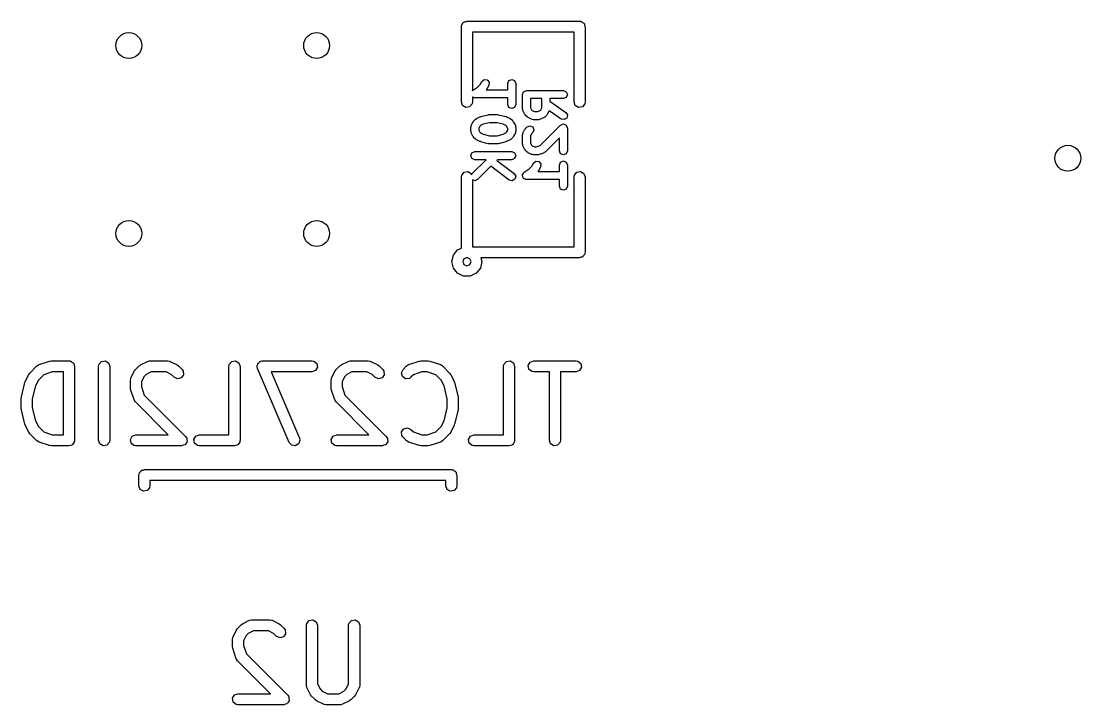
# Model space of a CAD drawing. Extents: x -0.05 to 2.03, y -0.06 to 1.31.
# Drawn here: x 1.443 to 2.007, y 0.909 to 1.273 of the extents above; entities that cross this region are included whole.
import ezdxf

# ---------------------------------------------------------------- set-up
doc = ezdxf.new("R2010")
doc.units = 0
doc.header["$MEASUREMENT"] = 0
doc.layers.add('BLACK', color=7, linetype='CONTINUOUS')

msp = doc.modelspace()

# ---------------------------------------------------------------- linework, layer by layer
at = {"layer": 'BLACK', "linetype": 'CONTINUOUS'}
for p, q in [((1.67705, 1.27), (1.67711, 1.27038)), ((1.67705, 1.23), (1.67705, 1.27)), ((1.67709, 1.27051), (1.67716, 1.27063)), ((1.67711, 1.27038), (1.67709, 1.27051)), ((1.67716, 1.27063), (1.67723, 1.27101)), ((1.67723, 1.27101), (1.67772, 1.2716)), ((1.67772, 1.2716), (1.6781, 1.27226)), ((1.6781, 1.27226), (1.67835, 1.27235)), ((1.67835, 1.27235), (1.67852, 1.27256)), ((1.67852, 1.27256), (1.67928, 1.27269)), ((1.67928, 1.27269), (1.68, 1.27295)), ((1.68, 1.27295), (1.74, 1.27295)), ((1.74, 1.27295), (1.74038, 1.27289)), ((1.74038, 1.27289), (1.74051, 1.27291)), ((1.74051, 1.27291), (1.74063, 1.27284)), ((1.74063, 1.27284), (1.74101, 1.27277)), ((1.74101, 1.27277), (1.7416, 1.27228)), ((1.7416, 1.27228), (1.74226, 1.2719)), ((1.74226, 1.2719), (1.74235, 1.27165)), ((1.74235, 1.27165), (1.74256, 1.27148)), ((1.74256, 1.27148), (1.74269, 1.27072)), ((1.74269, 1.27072), (1.74295, 1.27)), ((1.74295, 1.27), (1.74295, 1.23)), ((1.73705, 1.26705), (1.68295, 1.26705)), ((1.68295, 1.26705), (1.68295, 1.23595)), ((1.73705, 1.23), (1.73705, 1.26705)), ((1.6879, 1.24082), (1.68914, 1.2419)), ((1.68914, 1.2419), (1.69078, 1.24178)), ((1.69078, 1.24178), (1.69186, 1.24054)), ((1.70174, 1.23986), (1.70237, 1.24138)), ((1.70237, 1.24138), (1.70389, 1.24201)), ((1.70389, 1.24201), (1.70541, 1.24138)), ((1.70541, 1.24138), (1.70604, 1.23986)), ((1.68295, 1.23595), (1.683, 1.23602)), ((1.683, 1.23602), (1.68563, 1.23778)), ((1.68563, 1.23778), (1.68711, 1.23926)), ((1.68711, 1.23926), (1.6879, 1.24082)), ((1.6904, 1.23646), (1.69032, 1.23638)), ((1.69032, 1.23638), (1.70174, 1.23638)), ((1.69054, 1.23679), (1.6904, 1.23646)), ((1.6908, 1.23702), (1.69054, 1.23679)), ((1.69174, 1.2389), (1.6908, 1.23702)), ((1.69186, 1.24054), (1.69174, 1.2389)), ((1.70174, 1.23638), (1.70174, 1.23986)), ((1.70604, 1.23986), (1.70604, 1.2286)), ((1.71017, 1.23544), (1.71169, 1.23607)), ((1.71169, 1.23607), (1.73139, 1.23607)), ((1.73139, 1.23607), (1.73291, 1.23544)), ((1.67774, 1.2281), (1.67705, 1.23)), ((1.68295, 1.23), (1.68277, 1.22899)), ((1.68325, 1.23247), (1.68295, 1.23259)), ((1.68295, 1.23259), (1.68295, 1.23)), ((1.68377, 1.23212), (1.68325, 1.23247)), ((1.68399, 1.23217), (1.68377, 1.23212)), ((1.68419, 1.23208), (1.68399, 1.23217)), ((1.70174, 1.23208), (1.68419, 1.23208)), ((1.70174, 1.2286), (1.70174, 1.23208)), ((1.70954, 1.23392), (1.71017, 1.23544)), ((1.70954, 1.22642), (1.70954, 1.23392)), ((1.71986, 1.23177), (1.71384, 1.23177)), ((1.71384, 1.23177), (1.71384, 1.22692)), ((1.71986, 1.22692), (1.71986, 1.23177)), ((1.73139, 1.23177), (1.72416, 1.23177)), ((1.72416, 1.23177), (1.72416, 1.23035)), ((1.72416, 1.23035), (1.73262, 1.22443)), ((1.73291, 1.2324), (1.73139, 1.23177)), ((1.73291, 1.23544), (1.73354, 1.23392)), ((1.73354, 1.23392), (1.73291, 1.2324)), ((1.73774, 1.2281), (1.73705, 1.23)), ((1.74295, 1.23), (1.74277, 1.22899)), ((1.67949, 1.22709), (1.67774, 1.2281)), ((1.68148, 1.22744), (1.67949, 1.22709)), ((1.68277, 1.22899), (1.68148, 1.22744)), ((1.70237, 1.22708), (1.70174, 1.2286)), ((1.70389, 1.22645), (1.70237, 1.22708)), ((1.70541, 1.22708), (1.70389, 1.22645)), ((1.70604, 1.2286), (1.70541, 1.22708)), ((1.70973, 1.22595), (1.70954, 1.22642)), ((1.70977, 1.22546), (1.70973, 1.22595)), ((1.71071, 1.22358), (1.70977, 1.22546)), ((1.71384, 1.22692), (1.71439, 1.22581)), ((1.71439, 1.22581), (1.71484, 1.22537)), ((1.71484, 1.22537), (1.71595, 1.22481)), ((1.71595, 1.22481), (1.71775, 1.22481)), ((1.71775, 1.22481), (1.71886, 1.22537)), ((1.71886, 1.22537), (1.7193, 1.22581)), ((1.7193, 1.22581), (1.71986, 1.22692)), ((1.72386, 1.22531), (1.72299, 1.22358)), ((1.73016, 1.2209), (1.72386, 1.22531)), ((1.73262, 1.22443), (1.73351, 1.22304)), ((1.73949, 1.22709), (1.73774, 1.2281)), ((1.74148, 1.22744), (1.73949, 1.22709)), ((1.74277, 1.22899), (1.74148, 1.22744)), ((1.68227, 1.21737), (1.68321, 1.21924)), ((1.68321, 1.21924), (1.68347, 1.21948)), ((1.68347, 1.21948), (1.68361, 1.2198)), ((1.68361, 1.2198), (1.68455, 1.22074)), ((1.68455, 1.22074), (1.68487, 1.22088)), ((1.68487, 1.22088), (1.6851, 1.22114)), ((1.6851, 1.22114), (1.68698, 1.22208)), ((1.68698, 1.22208), (1.68722, 1.2221)), ((1.68722, 1.2221), (1.68742, 1.22225)), ((1.68742, 1.22225), (1.69117, 1.22318)), ((1.69196, 1.21895), (1.68869, 1.21813)), ((1.69117, 1.22318), (1.69144, 1.22314)), ((1.69144, 1.22314), (1.69169, 1.22325)), ((1.69169, 1.22325), (1.69639, 1.22325)), ((1.69612, 1.21895), (1.69196, 1.21895)), ((1.69939, 1.21813), (1.69612, 1.21895)), ((1.69639, 1.22325), (1.69664, 1.22314)), ((1.69664, 1.22314), (1.69691, 1.22318)), ((1.69691, 1.22318), (1.70066, 1.22225)), ((1.70066, 1.22225), (1.70086, 1.2221)), ((1.70086, 1.2221), (1.7011, 1.22208)), ((1.7011, 1.22208), (1.70298, 1.22114)), ((1.70298, 1.22114), (1.70321, 1.22088)), ((1.70321, 1.22088), (1.70353, 1.22074)), ((1.70353, 1.22074), (1.70447, 1.2198)), ((1.70447, 1.2198), (1.70461, 1.21948)), ((1.70461, 1.21948), (1.70487, 1.21924)), ((1.70487, 1.21924), (1.70581, 1.21737)), ((1.71097, 1.22335), (1.71071, 1.22358)), ((1.71111, 1.22302), (1.71097, 1.22335)), ((1.71205, 1.22208), (1.71111, 1.22302)), ((1.71237, 1.22195), (1.71205, 1.22208)), ((1.7126, 1.22168), (1.71237, 1.22195)), ((1.71448, 1.22074), (1.7126, 1.22168)), ((1.71498, 1.22071), (1.71448, 1.22074)), ((1.71544, 1.22051), (1.71498, 1.22071)), ((1.71826, 1.22051), (1.71544, 1.22051)), ((1.71872, 1.22071), (1.71826, 1.22051)), ((1.71922, 1.22074), (1.71872, 1.22071)), ((1.72109, 1.22168), (1.71922, 1.22074)), ((1.72133, 1.22195), (1.72109, 1.22168)), ((1.72165, 1.22208), (1.72133, 1.22195)), ((1.72259, 1.22302), (1.72165, 1.22208)), ((1.72273, 1.22335), (1.72259, 1.22302)), ((1.72299, 1.22358), (1.72273, 1.22335)), ((1.73176, 1.22055), (1.73016, 1.2209)), ((1.73315, 1.22143), (1.73176, 1.22055)), ((1.73351, 1.22304), (1.73315, 1.22143)), ((1.68204, 1.21641), (1.68223, 1.21687)), ((1.68204, 1.21453), (1.68204, 1.21641)), ((1.68223, 1.21407), (1.68204, 1.21453)), ((1.68223, 1.21687), (1.68227, 1.21737)), ((1.68227, 1.21357), (1.68223, 1.21407)), ((1.68321, 1.21169), (1.68227, 1.21357)), ((1.6869, 1.21701), (1.68634, 1.2159)), ((1.68634, 1.2159), (1.68634, 1.21504)), ((1.68634, 1.21504), (1.6869, 1.21393)), ((1.68734, 1.21745), (1.6869, 1.21701)), ((1.6869, 1.21393), (1.68734, 1.21348)), ((1.68869, 1.21813), (1.68734, 1.21745)), ((1.68734, 1.21348), (1.68869, 1.21281)), ((1.70074, 1.21745), (1.69939, 1.21813)), ((1.69939, 1.21281), (1.70074, 1.21348)), ((1.70118, 1.21701), (1.70074, 1.21745)), ((1.70074, 1.21348), (1.70118, 1.21393)), ((1.70174, 1.2159), (1.70118, 1.21701)), ((1.70118, 1.21393), (1.70174, 1.21504)), ((1.70174, 1.21504), (1.70174, 1.2159)), ((1.70581, 1.21357), (1.70487, 1.21169)), ((1.70581, 1.21737), (1.70585, 1.21687)), ((1.70585, 1.21407), (1.70581, 1.21357)), ((1.70585, 1.21687), (1.70604, 1.21641)), ((1.70604, 1.21453), (1.70585, 1.21407)), ((1.70604, 1.21641), (1.70604, 1.21453)), ((1.70973, 1.21281), (1.70977, 1.21331)), ((1.70977, 1.21331), (1.71071, 1.21518)), ((1.71071, 1.21518), (1.71097, 1.21541)), ((1.71097, 1.21541), (1.71111, 1.21574)), ((1.71111, 1.21574), (1.71205, 1.21668)), ((1.71205, 1.21668), (1.71357, 1.21731)), ((1.71357, 1.21731), (1.71509, 1.21668)), ((1.71509, 1.21364), (1.7144, 1.21295)), ((1.71509, 1.21668), (1.71572, 1.21516)), ((1.71572, 1.21516), (1.71509, 1.21364)), ((1.71897, 1.20672), (1.72987, 1.21762)), ((1.72987, 1.21762), (1.73139, 1.21825)), ((1.73139, 1.21825), (1.73291, 1.21762)), ((1.73291, 1.21762), (1.73354, 1.2161)), ((1.73354, 1.2161), (1.73354, 1.2039)), ((1.68347, 1.21146), (1.68321, 1.21169)), ((1.68361, 1.21113), (1.68347, 1.21146)), ((1.68455, 1.2102), (1.68361, 1.21113)), ((1.68487, 1.21006), (1.68455, 1.2102)), ((1.6851, 1.20979), (1.68487, 1.21006)), ((1.68698, 1.20886), (1.6851, 1.20979)), ((1.68722, 1.20884), (1.68698, 1.20886)), ((1.68742, 1.20869), (1.68722, 1.20884)), ((1.69117, 1.20775), (1.68742, 1.20869)), ((1.68869, 1.21281), (1.69196, 1.21199)), ((1.69144, 1.20779), (1.69117, 1.20775)), ((1.69169, 1.20769), (1.69144, 1.20779)), ((1.69639, 1.20769), (1.69169, 1.20769)), ((1.69196, 1.21199), (1.69612, 1.21199)), ((1.69612, 1.21199), (1.69939, 1.21281)), ((1.69664, 1.20779), (1.69639, 1.20769)), ((1.69691, 1.20775), (1.69664, 1.20779)), ((1.70066, 1.20869), (1.69691, 1.20775)), ((1.70086, 1.20884), (1.70066, 1.20869)), ((1.7011, 1.20886), (1.70086, 1.20884)), ((1.70298, 1.20979), (1.7011, 1.20886)), ((1.70321, 1.21006), (1.70298, 1.20979)), ((1.70353, 1.2102), (1.70321, 1.21006)), ((1.70447, 1.21113), (1.70353, 1.2102)), ((1.70461, 1.21146), (1.70447, 1.21113)), ((1.70487, 1.21169), (1.70461, 1.21146)), ((1.70954, 1.21235), (1.70973, 1.21281)), ((1.70954, 1.20765), (1.70954, 1.21235)), ((1.70973, 1.20719), (1.70954, 1.20765)), ((1.7144, 1.21295), (1.71384, 1.21184)), ((1.71384, 1.21184), (1.71384, 1.20816)), ((1.71384, 1.20816), (1.7144, 1.20705)), ((1.72924, 1.21091), (1.72165, 1.20332)), ((1.72924, 1.2039), (1.72924, 1.21091)), ((1.68204, 1.2014), (1.68267, 1.20292)), ((1.68267, 1.20292), (1.68419, 1.20355)), ((1.68419, 1.20355), (1.70389, 1.20355)), ((1.70389, 1.20355), (1.70541, 1.20292)), ((1.70541, 1.20292), (1.70604, 1.2014)), ((1.70977, 1.20669), (1.70973, 1.20719)), ((1.71071, 1.20482), (1.70977, 1.20669)), ((1.71097, 1.20459), (1.71071, 1.20482)), ((1.71111, 1.20426), (1.71097, 1.20459)), ((1.71205, 1.20332), (1.71111, 1.20426)), ((1.71237, 1.20318), (1.71205, 1.20332)), ((1.7126, 1.20292), (1.71237, 1.20318)), ((1.71448, 1.20198), (1.7126, 1.20292)), ((1.7144, 1.20705), (1.71484, 1.20661)), ((1.71498, 1.20194), (1.71448, 1.20198)), ((1.71484, 1.20661), (1.71595, 1.20605)), ((1.71544, 1.20175), (1.71498, 1.20194)), ((1.71732, 1.20175), (1.71544, 1.20175)), ((1.71595, 1.20605), (1.71697, 1.20605)), ((1.71697, 1.20605), (1.71897, 1.20672)), ((1.71765, 1.20189), (1.71732, 1.20175)), ((1.718, 1.20186), (1.71765, 1.20189)), ((1.72081, 1.2028), (1.718, 1.20186)), ((1.72119, 1.20313), (1.72081, 1.2028)), ((1.72165, 1.20332), (1.72119, 1.20313)), ((1.72987, 1.20238), (1.72924, 1.2039)), ((1.73139, 1.20175), (1.72987, 1.20238)), ((1.73291, 1.20238), (1.73139, 1.20175)), ((1.73354, 1.2039), (1.73291, 1.20238)), ((1.68267, 1.19988), (1.68204, 1.2014)), ((1.68419, 1.19925), (1.68267, 1.19988)), ((1.68267, 1.19166), (1.69026, 1.19925)), ((1.69026, 1.19925), (1.68419, 1.19925)), ((1.69634, 1.19925), (1.69591, 1.19882)), ((1.69591, 1.19882), (1.70518, 1.19186)), ((1.70389, 1.19925), (1.69634, 1.19925)), ((1.70541, 1.19988), (1.70389, 1.19925)), ((1.70604, 1.2014), (1.70541, 1.19988)), ((1.71461, 1.1958), (1.7154, 1.19736)), ((1.7154, 1.19736), (1.71664, 1.19844)), ((1.71664, 1.19844), (1.71828, 1.19832)), ((1.71828, 1.19832), (1.71936, 1.19708)), ((1.71936, 1.19708), (1.71924, 1.19544)), ((1.72924, 1.1964), (1.72987, 1.19792)), ((1.72924, 1.19292), (1.72924, 1.1964)), ((1.72987, 1.19792), (1.73139, 1.19855)), ((1.73139, 1.19855), (1.73291, 1.19792)), ((1.73291, 1.19792), (1.73354, 1.1964)), ((1.73354, 1.1964), (1.73354, 1.18514)), ((1.67705, 1.19), (1.67723, 1.19101)), ((1.67723, 1.19101), (1.67852, 1.19256)), ((1.67852, 1.19256), (1.68051, 1.19291)), ((1.68051, 1.19291), (1.68226, 1.1919)), ((1.68226, 1.1919), (1.6825, 1.19125)), ((1.6825, 1.19125), (1.68267, 1.19166)), ((1.69283, 1.19574), (1.68571, 1.18862)), ((1.7026, 1.18842), (1.69283, 1.19574)), ((1.70518, 1.19186), (1.70602, 1.19044)), ((1.70954, 1.19077), (1.70962, 1.19097)), ((1.70978, 1.19019), (1.70954, 1.19077)), ((1.70958, 1.19119), (1.70993, 1.19171)), ((1.70962, 1.19097), (1.70958, 1.19119)), ((1.70993, 1.19171), (1.71017, 1.19229)), ((1.71017, 1.19229), (1.71037, 1.19237)), ((1.71037, 1.19237), (1.7105, 1.19256)), ((1.7105, 1.19256), (1.71313, 1.19432)), ((1.71313, 1.19432), (1.71461, 1.1958)), ((1.7179, 1.193), (1.71782, 1.19292)), ((1.71782, 1.19292), (1.72924, 1.19292)), ((1.71804, 1.19333), (1.7179, 1.193)), ((1.7183, 1.19356), (1.71804, 1.19333)), ((1.71924, 1.19544), (1.7183, 1.19356)), ((1.73705, 1.19), (1.73723, 1.19101)), ((1.73723, 1.19101), (1.73852, 1.19256)), ((1.73852, 1.19256), (1.74051, 1.19291)), ((1.74051, 1.19291), (1.74226, 1.1919)), ((1.74226, 1.1919), (1.74295, 1.19)), ((1.67705, 1.15218), (1.67705, 1.19)), ((1.68419, 1.18799), (1.68295, 1.1885)), ((1.68295, 1.1885), (1.68295, 1.15295)), ((1.68571, 1.18862), (1.68419, 1.18799)), ((1.70419, 1.18801), (1.7026, 1.18842)), ((1.70561, 1.18885), (1.70419, 1.18801)), ((1.70602, 1.19044), (1.70561, 1.18885)), ((1.7099, 1.18958), (1.70978, 1.19019)), ((1.71008, 1.18945), (1.7099, 1.18958)), ((1.71017, 1.18925), (1.71008, 1.18945)), ((1.71075, 1.18901), (1.71017, 1.18925)), ((1.71127, 1.18866), (1.71075, 1.18901)), ((1.71149, 1.1887), (1.71127, 1.18866)), ((1.71169, 1.18862), (1.71149, 1.1887)), ((1.72924, 1.18862), (1.71169, 1.18862)), ((1.72924, 1.18514), (1.72924, 1.18862)), ((1.72987, 1.18362), (1.72924, 1.18514)), ((1.73354, 1.18514), (1.73291, 1.18362)), ((1.73705, 1.15295), (1.73705, 1.19)), ((1.74295, 1.19), (1.74295, 1.15)), ((1.73139, 1.18299), (1.72987, 1.18362)), ((1.73291, 1.18362), (1.73139, 1.18299)), ((1.67283, 1.14845), (1.67504, 1.15122)), ((1.67504, 1.15122), (1.67705, 1.15218)), ((1.68295, 1.15295), (1.73705, 1.15295)), ((1.67205, 1.145), (1.67283, 1.14845)), ((1.67843, 1.14657), (1.67778, 1.145)), ((1.67971, 1.1471), (1.67843, 1.14657)), ((1.68, 1.14705), (1.67971, 1.1471)), ((1.68041, 1.14705), (1.68, 1.14705)), ((1.68157, 1.14657), (1.68041, 1.14705)), ((1.68222, 1.145), (1.68157, 1.14657)), ((1.74, 1.14705), (1.68749, 1.14705)), ((1.68749, 1.14705), (1.68795, 1.145)), ((1.74072, 1.14731), (1.74, 1.14705)), ((1.74148, 1.14744), (1.74072, 1.14731)), ((1.74165, 1.14765), (1.74148, 1.14744)), ((1.7419, 1.14774), (1.74165, 1.14765)), ((1.74228, 1.1484), (1.7419, 1.14774)), ((1.74277, 1.14899), (1.74228, 1.1484)), ((1.74284, 1.14937), (1.74277, 1.14899)), ((1.74291, 1.14949), (1.74284, 1.14937)), ((1.74295, 1.15), (1.74289, 1.14962)), ((1.74289, 1.14962), (1.74291, 1.14949)), ((1.67283, 1.14155), (1.67205, 1.145)), ((1.67504, 1.13878), (1.67283, 1.14155)), ((1.67778, 1.145), (1.67843, 1.14343)), ((1.67843, 1.14343), (1.68, 1.14278)), ((1.68, 1.14278), (1.68157, 1.14343)), ((1.68157, 1.14343), (1.68222, 1.145)), ((1.68717, 1.14155), (1.68496, 1.13878)), ((1.68795, 1.145), (1.68717, 1.14155)), ((1.67823, 1.13725), (1.67504, 1.13878)), ((1.68177, 1.13725), (1.67823, 1.13725)), ((1.68496, 1.13878), (1.68177, 1.13725)), ((1.4473, 1.08572), (1.45105, 1.08947)), ((1.45105, 1.08947), (1.45189, 1.09006)), ((1.45189, 1.09006), (1.45207, 1.09008)), ((1.45207, 1.09008), (1.45221, 1.09019)), ((1.45221, 1.09019), (1.45783, 1.09206)), ((1.45783, 1.09206), (1.45871, 1.09219)), ((1.45871, 1.09219), (1.45877, 1.09221)), ((1.45877, 1.09221), (1.46814, 1.09221)), ((1.46814, 1.09221), (1.46852, 1.09214)), ((1.46852, 1.09214), (1.46865, 1.09217)), ((1.46865, 1.09217), (1.46877, 1.0921)), ((1.46877, 1.0921), (1.46915, 1.09203)), ((1.46915, 1.09203), (1.46974, 1.09154)), ((1.46974, 1.09154), (1.4704, 1.09116)), ((1.4704, 1.09116), (1.47049, 1.09091)), ((1.47049, 1.09091), (1.4707, 1.09074)), ((1.4707, 1.09074), (1.47083, 1.08998)), ((1.47083, 1.08998), (1.47109, 1.08926)), ((1.47109, 1.08926), (1.47109, 1.04989)), ((1.48394, 1.08926), (1.48411, 1.09027)), ((1.48394, 1.04989), (1.48394, 1.08926)), ((1.48411, 1.09027), (1.48541, 1.09182)), ((1.48541, 1.09182), (1.4874, 1.09217)), ((1.4874, 1.09217), (1.48915, 1.09116)), ((1.48915, 1.09116), (1.48984, 1.08926)), ((1.48984, 1.08926), (1.48984, 1.04989)), ((1.50355, 1.0876), (1.50542, 1.08947)), ((1.50542, 1.08947), (1.50615, 1.08998)), ((1.50615, 1.08998), (1.50619, 1.09003)), ((1.50619, 1.09003), (1.50994, 1.0919)), ((1.50994, 1.0919), (1.51092, 1.09219)), ((1.51092, 1.09219), (1.51109, 1.09215)), ((1.51109, 1.09215), (1.51126, 1.09221)), ((1.51126, 1.09221), (1.52063, 1.09221)), ((1.52063, 1.09221), (1.52164, 1.09203)), ((1.52164, 1.09203), (1.52178, 1.09192)), ((1.52178, 1.09192), (1.52195, 1.0919)), ((1.52195, 1.0919), (1.5257, 1.09003)), ((1.5257, 1.09003), (1.52641, 1.0895)), ((1.52641, 1.0895), (1.52647, 1.08947)), ((1.52647, 1.08947), (1.52835, 1.0876)), ((1.5533, 1.08926), (1.55348, 1.09027)), ((1.5533, 1.05284), (1.5533, 1.08926)), ((1.55348, 1.09027), (1.55478, 1.09182)), ((1.55478, 1.09182), (1.55677, 1.09217)), ((1.55677, 1.09217), (1.55852, 1.09116)), ((1.55852, 1.09116), (1.55921, 1.08926)), ((1.55921, 1.08926), (1.55921, 1.04989)), ((1.5683, 1.08909), (1.5684, 1.08943)), ((1.56854, 1.0881), (1.5683, 1.08909)), ((1.56834, 1.08977), (1.56869, 1.09037)), ((1.5684, 1.08943), (1.56834, 1.08977)), ((1.56869, 1.09037), (1.56889, 1.09103)), ((1.56889, 1.09103), (1.56918, 1.09122)), ((1.56918, 1.09122), (1.56935, 1.09152)), ((1.56935, 1.09152), (1.57, 1.09176)), ((1.57, 1.09176), (1.57058, 1.09213)), ((1.57058, 1.09213), (1.57092, 1.09209)), ((1.57092, 1.09209), (1.57125, 1.09221)), ((1.57125, 1.09221), (1.5975, 1.09221)), ((1.5975, 1.09221), (1.59851, 1.09203)), ((1.59851, 1.09203), (1.60006, 1.09074)), ((1.60006, 1.09074), (1.60041, 1.08875)), ((1.61041, 1.0876), (1.61228, 1.08947)), ((1.61228, 1.08947), (1.61301, 1.08998)), ((1.61301, 1.08998), (1.61305, 1.09003)), ((1.61305, 1.09003), (1.6168, 1.0919)), ((1.6168, 1.0919), (1.61778, 1.09219)), ((1.61778, 1.09219), (1.61796, 1.09215)), ((1.61796, 1.09215), (1.61812, 1.09221)), ((1.61812, 1.09221), (1.6275, 1.09221)), ((1.6275, 1.09221), (1.62851, 1.09203)), ((1.62851, 1.09203), (1.62864, 1.09192)), ((1.62864, 1.09192), (1.62882, 1.0919)), ((1.62882, 1.0919), (1.63257, 1.09003)), ((1.63257, 1.09003), (1.63327, 1.0895)), ((1.63327, 1.0895), (1.63333, 1.08947)), ((1.63333, 1.08947), (1.63521, 1.0876)), ((1.64603, 1.0876), (1.6479, 1.08947)), ((1.6479, 1.08947), (1.64874, 1.09006)), ((1.64874, 1.09006), (1.64892, 1.09008)), ((1.64892, 1.09008), (1.64906, 1.09019)), ((1.64906, 1.09019), (1.65468, 1.09206)), ((1.65468, 1.09206), (1.65556, 1.09219)), ((1.65556, 1.09219), (1.65562, 1.09221)), ((1.65562, 1.09221), (1.65937, 1.09221)), ((1.65937, 1.09221), (1.66024, 1.09206)), ((1.66024, 1.09206), (1.6603, 1.09206)), ((1.6603, 1.09206), (1.66592, 1.09019)), ((1.66592, 1.09019), (1.66683, 1.0897)), ((1.66683, 1.0897), (1.66692, 1.08955)), ((1.66692, 1.08955), (1.66708, 1.08947)), ((1.66708, 1.08947), (1.67083, 1.08572)), ((1.69953, 1.08926), (1.69971, 1.09027)), ((1.69953, 1.05284), (1.69953, 1.08926)), ((1.69971, 1.09027), (1.70101, 1.09182)), ((1.70101, 1.09182), (1.703, 1.09217)), ((1.703, 1.09217), (1.70475, 1.09116)), ((1.70475, 1.09116), (1.70544, 1.08926)), ((1.70544, 1.08926), (1.70544, 1.04989)), ((1.7127, 1.08977), (1.71371, 1.09152)), ((1.71305, 1.08778), (1.7127, 1.08977)), ((1.71371, 1.09152), (1.71561, 1.09221)), ((1.71561, 1.09221), (1.73811, 1.09221)), ((1.73811, 1.09221), (1.73912, 1.09203)), ((1.73912, 1.09203), (1.74066, 1.09074)), ((1.74066, 1.09074), (1.74101, 1.08875)), ((1.44488, 1.08121), (1.44675, 1.08496)), ((1.44675, 1.08496), (1.44728, 1.08566)), ((1.44728, 1.08566), (1.4473, 1.08572)), ((1.45474, 1.0848), (1.45182, 1.08189)), ((1.45925, 1.08631), (1.45474, 1.0848)), ((1.46519, 1.08631), (1.45925, 1.08631)), ((1.46519, 1.05284), (1.46519, 1.08631)), ((1.50112, 1.08308), (1.50299, 1.08683)), ((1.50299, 1.08683), (1.50352, 1.08754)), ((1.50352, 1.08754), (1.50355, 1.0876)), ((1.50806, 1.08376), (1.50671, 1.08106)), ((1.50926, 1.08496), (1.50806, 1.08376)), ((1.51196, 1.08631), (1.50926, 1.08496)), ((1.51994, 1.08631), (1.51196, 1.08631)), ((1.52263, 1.08496), (1.51994, 1.08631)), ((1.52417, 1.08342), (1.52263, 1.08496)), ((1.526, 1.08257), (1.52417, 1.08342)), ((1.52911, 1.08475), (1.52795, 1.08309)), ((1.52835, 1.0876), (1.52893, 1.08676)), ((1.52893, 1.08676), (1.52911, 1.08475)), ((1.58541, 1.04873), (1.56854, 1.0881)), ((1.5975, 1.08631), (1.57573, 1.08631)), ((1.57573, 1.08631), (1.59084, 1.05105)), ((1.5994, 1.087), (1.5975, 1.08631)), ((1.60041, 1.08875), (1.5994, 1.087)), ((1.60798, 1.08308), (1.60986, 1.08683)), ((1.60986, 1.08683), (1.61038, 1.08754)), ((1.61038, 1.08754), (1.61041, 1.0876)), ((1.61492, 1.08376), (1.61358, 1.08106)), ((1.61612, 1.08496), (1.61492, 1.08376)), ((1.61882, 1.08631), (1.61612, 1.08496)), ((1.6268, 1.08631), (1.61882, 1.08631)), ((1.6295, 1.08496), (1.6268, 1.08631)), ((1.63103, 1.08342), (1.6295, 1.08496)), ((1.63286, 1.08257), (1.63103, 1.08342)), ((1.63597, 1.08475), (1.63481, 1.08309)), ((1.63521, 1.0876), (1.6358, 1.08676)), ((1.6358, 1.08676), (1.63597, 1.08475)), ((1.64518, 1.08577), (1.64603, 1.0876)), ((1.6457, 1.08382), (1.64518, 1.08577)), ((1.64735, 1.08266), (1.6457, 1.08382)), ((1.65021, 1.08342), (1.64937, 1.08283)), ((1.65159, 1.0848), (1.65021, 1.08342)), ((1.6561, 1.08631), (1.65159, 1.0848)), ((1.65889, 1.08631), (1.6561, 1.08631)), ((1.6634, 1.0848), (1.65889, 1.08631)), ((1.66631, 1.08189), (1.6634, 1.0848)), ((1.67083, 1.08572), (1.67133, 1.085)), ((1.67133, 1.085), (1.67138, 1.08496)), ((1.67138, 1.08496), (1.67326, 1.08121)), ((1.7146, 1.08648), (1.71305, 1.08778)), ((1.71561, 1.08631), (1.7146, 1.08648)), ((1.72391, 1.08631), (1.71561, 1.08631)), ((1.72391, 1.04989), (1.72391, 1.08631)), ((1.73811, 1.08631), (1.72981, 1.08631)), ((1.72981, 1.08631), (1.72981, 1.04989)), ((1.74, 1.087), (1.73811, 1.08631)), ((1.74101, 1.08875), (1.74, 1.087)), ((1.44278, 1.0731), (1.44465, 1.0806)), ((1.44465, 1.0806), (1.44486, 1.08107)), ((1.44486, 1.08107), (1.44488, 1.08121)), ((1.4503, 1.07885), (1.4486, 1.07202)), ((1.45182, 1.08189), (1.4503, 1.07885)), ((1.50081, 1.08176), (1.50099, 1.08277)), ((1.50081, 1.07801), (1.50081, 1.08176)), ((1.50083, 1.07795), (1.50081, 1.07801)), ((1.50096, 1.07708), (1.50083, 1.07795)), ((1.50099, 1.08277), (1.5011, 1.08291)), ((1.5011, 1.08291), (1.50112, 1.08308)), ((1.50671, 1.08106), (1.50671, 1.07849)), ((1.50671, 1.07849), (1.50822, 1.07398)), ((1.52795, 1.08309), (1.526, 1.08257)), ((1.60767, 1.08176), (1.60785, 1.08277)), ((1.60767, 1.07801), (1.60767, 1.08176)), ((1.60769, 1.07795), (1.60767, 1.07801)), ((1.60782, 1.07708), (1.60769, 1.07795)), ((1.60785, 1.08277), (1.60796, 1.08291)), ((1.60796, 1.08291), (1.60798, 1.08308)), ((1.61358, 1.08106), (1.61358, 1.07849)), ((1.61358, 1.07849), (1.61508, 1.07398)), ((1.63481, 1.08309), (1.63286, 1.08257)), ((1.64937, 1.08283), (1.64735, 1.08266)), ((1.66783, 1.07885), (1.66631, 1.08189)), ((1.66954, 1.07202), (1.66783, 1.07885)), ((1.67326, 1.08121), (1.6734, 1.08072)), ((1.6734, 1.08072), (1.67348, 1.0806)), ((1.67348, 1.0806), (1.67535, 1.0731)), ((1.44269, 1.07239), (1.44279, 1.07297)), ((1.44269, 1.06676), (1.44269, 1.07239)), ((1.44279, 1.07297), (1.44278, 1.0731)), ((1.4486, 1.07202), (1.4486, 1.06713)), ((1.50283, 1.07145), (1.50096, 1.07708)), ((1.50822, 1.07398), (1.53022, 1.05198)), ((1.6097, 1.07145), (1.60782, 1.07708)), ((1.61508, 1.07398), (1.63708, 1.05198)), ((1.66954, 1.06713), (1.66954, 1.07202)), ((1.67535, 1.0731), (1.6754, 1.07251)), ((1.6754, 1.07251), (1.67544, 1.07239)), ((1.67544, 1.07239), (1.67544, 1.06676)), ((1.44274, 1.06663), (1.44269, 1.06676)), ((1.44278, 1.06605), (1.44274, 1.06663)), ((1.4486, 1.06713), (1.4503, 1.06029)), ((1.50294, 1.07131), (1.50283, 1.07145)), ((1.50296, 1.07114), (1.50294, 1.07131)), ((1.50355, 1.0703), (1.50296, 1.07114)), ((1.521, 1.05284), (1.50355, 1.0703)), ((1.60981, 1.07131), (1.6097, 1.07145)), ((1.60982, 1.07114), (1.60981, 1.07131)), ((1.61041, 1.0703), (1.60982, 1.07114)), ((1.62787, 1.05284), (1.61041, 1.0703)), ((1.66783, 1.06029), (1.66954, 1.06713)), ((1.67544, 1.06676), (1.67534, 1.06618)), ((1.44465, 1.05855), (1.44278, 1.06605)), ((1.67535, 1.06605), (1.67348, 1.05855)), ((1.67534, 1.06618), (1.67535, 1.06605)), ((1.44473, 1.05843), (1.44465, 1.05855)), ((1.44488, 1.05794), (1.44473, 1.05843)), ((1.44675, 1.05419), (1.44488, 1.05794)), ((1.4503, 1.06029), (1.45182, 1.05726)), ((1.45182, 1.05726), (1.45474, 1.05434)), ((1.64527, 1.0544), (1.64642, 1.05606)), ((1.64642, 1.05606), (1.64838, 1.05658)), ((1.64838, 1.05658), (1.65021, 1.05573)), ((1.65021, 1.05573), (1.65159, 1.05434)), ((1.6634, 1.05434), (1.66631, 1.05726)), ((1.66631, 1.05726), (1.66783, 1.06029)), ((1.67326, 1.05794), (1.67138, 1.05419)), ((1.67327, 1.05808), (1.67326, 1.05794)), ((1.67348, 1.05855), (1.67327, 1.05808)), ((1.4468, 1.05415), (1.44675, 1.05419)), ((1.4473, 1.05343), (1.4468, 1.05415)), ((1.45105, 1.04968), (1.4473, 1.05343)), ((1.45121, 1.0496), (1.45105, 1.04968)), ((1.45131, 1.04945), (1.45121, 1.0496)), ((1.45221, 1.04896), (1.45131, 1.04945)), ((1.45474, 1.05434), (1.45925, 1.05284)), ((1.45925, 1.05284), (1.46519, 1.05284)), ((1.47109, 1.04989), (1.47103, 1.04951)), ((1.47103, 1.04951), (1.47105, 1.04938)), ((1.48463, 1.04799), (1.48394, 1.04989)), ((1.48984, 1.04989), (1.48966, 1.04888)), ((1.50085, 1.0504), (1.50186, 1.05215)), ((1.5012, 1.04841), (1.50085, 1.0504)), ((1.50186, 1.05215), (1.50376, 1.05284)), ((1.50376, 1.05284), (1.521, 1.05284)), ((1.53022, 1.05198), (1.53059, 1.05145)), ((1.53059, 1.05145), (1.53069, 1.05137)), ((1.53069, 1.05137), (1.5307, 1.05129)), ((1.5307, 1.05129), (1.53081, 1.05114)), ((1.53081, 1.05114), (1.53089, 1.05025)), ((1.53089, 1.05025), (1.53104, 1.04938)), ((1.5346, 1.0504), (1.53561, 1.05215)), ((1.53495, 1.04841), (1.5346, 1.0504)), ((1.53561, 1.05215), (1.53751, 1.05284)), ((1.53751, 1.05284), (1.5533, 1.05284)), ((1.55921, 1.04989), (1.55914, 1.04951)), ((1.55914, 1.04951), (1.55916, 1.04938)), ((1.59107, 1.05005), (1.59049, 1.04812)), ((1.59084, 1.05105), (1.59107, 1.05005)), ((1.60771, 1.0504), (1.60872, 1.05215)), ((1.60807, 1.04841), (1.60771, 1.0504)), ((1.60872, 1.05215), (1.61062, 1.05284)), ((1.61062, 1.05284), (1.62787, 1.05284)), ((1.63708, 1.05198), (1.63745, 1.05145)), ((1.63745, 1.05145), (1.63755, 1.05137)), ((1.63755, 1.05137), (1.63757, 1.05129)), ((1.63757, 1.05129), (1.63767, 1.05114)), ((1.63767, 1.05114), (1.63775, 1.05025)), ((1.63775, 1.05025), (1.6379, 1.04938)), ((1.64544, 1.05239), (1.64527, 1.0544)), ((1.64603, 1.05155), (1.64544, 1.05239)), ((1.6479, 1.04968), (1.64603, 1.05155)), ((1.64806, 1.0496), (1.6479, 1.04968)), ((1.64816, 1.04945), (1.64806, 1.0496)), ((1.64906, 1.04896), (1.64816, 1.04945)), ((1.65159, 1.05434), (1.6561, 1.05284)), ((1.6561, 1.05284), (1.65889, 1.05284)), ((1.65889, 1.05284), (1.6634, 1.05434)), ((1.66708, 1.04968), (1.66624, 1.04909)), ((1.67083, 1.05343), (1.66708, 1.04968)), ((1.67086, 1.05348), (1.67083, 1.05343)), ((1.67138, 1.05419), (1.67086, 1.05348)), ((1.68083, 1.0504), (1.68184, 1.05215)), ((1.68118, 1.04841), (1.68083, 1.0504)), ((1.68184, 1.05215), (1.68374, 1.05284)), ((1.68374, 1.05284), (1.69953, 1.05284)), ((1.70544, 1.04989), (1.70537, 1.04951)), ((1.70537, 1.04951), (1.70539, 1.04938)), ((1.7246, 1.04799), (1.72391, 1.04989)), ((1.72981, 1.04989), (1.72963, 1.04888)), ((1.45783, 1.04709), (1.45221, 1.04896)), ((1.4579, 1.04709), (1.45783, 1.04709)), ((1.45877, 1.04694), (1.4579, 1.04709)), ((1.46814, 1.04694), (1.45877, 1.04694)), ((1.46886, 1.0472), (1.46814, 1.04694)), ((1.46962, 1.04733), (1.46886, 1.0472)), ((1.46979, 1.04754), (1.46962, 1.04733)), ((1.47004, 1.04763), (1.46979, 1.04754)), ((1.47042, 1.04829), (1.47004, 1.04763)), ((1.47091, 1.04888), (1.47042, 1.04829)), ((1.47098, 1.04926), (1.47091, 1.04888)), ((1.47105, 1.04938), (1.47098, 1.04926)), ((1.48638, 1.04698), (1.48463, 1.04799)), ((1.48836, 1.04733), (1.48638, 1.04698)), ((1.48966, 1.04888), (1.48836, 1.04733)), ((1.50275, 1.04711), (1.5012, 1.04841)), ((1.50376, 1.04694), (1.50275, 1.04711)), ((1.52813, 1.04694), (1.50376, 1.04694)), ((1.52897, 1.04724), (1.52813, 1.04694)), ((1.52983, 1.04747), (1.52897, 1.04724)), ((1.5299, 1.04758), (1.52983, 1.04747)), ((1.53003, 1.04763), (1.5299, 1.04758)), ((1.53047, 1.0484), (1.53003, 1.04763)), ((1.53098, 1.04912), (1.53047, 1.0484)), ((1.53104, 1.04938), (1.53097, 1.04926)), ((1.53097, 1.04926), (1.53098, 1.04912)), ((1.5365, 1.04711), (1.53495, 1.04841)), ((1.53751, 1.04694), (1.5365, 1.04711)), ((1.55625, 1.04694), (1.53751, 1.04694)), ((1.55697, 1.0472), (1.55625, 1.04694)), ((1.55773, 1.04733), (1.55697, 1.0472)), ((1.5579, 1.04754), (1.55773, 1.04733)), ((1.55815, 1.04763), (1.5579, 1.04754)), ((1.55854, 1.04829), (1.55815, 1.04763)), ((1.55903, 1.04888), (1.55854, 1.04829)), ((1.5591, 1.04926), (1.55903, 1.04888)), ((1.55916, 1.04938), (1.5591, 1.04926)), ((1.58679, 1.04725), (1.58541, 1.04873)), ((1.5888, 1.04701), (1.58679, 1.04725)), ((1.59049, 1.04812), (1.5888, 1.04701)), ((1.60961, 1.04711), (1.60807, 1.04841)), ((1.61062, 1.04694), (1.60961, 1.04711)), ((1.63499, 1.04694), (1.61062, 1.04694)), ((1.63583, 1.04724), (1.63499, 1.04694)), ((1.63669, 1.04747), (1.63583, 1.04724)), ((1.63677, 1.04758), (1.63669, 1.04747)), ((1.63689, 1.04763), (1.63677, 1.04758)), ((1.63734, 1.0484), (1.63689, 1.04763)), ((1.63785, 1.04912), (1.63734, 1.0484)), ((1.6379, 1.04938), (1.63783, 1.04926)), ((1.63783, 1.04926), (1.63785, 1.04912)), ((1.65468, 1.04709), (1.64906, 1.04896)), ((1.65475, 1.04709), (1.65468, 1.04709)), ((1.65562, 1.04694), (1.65475, 1.04709)), ((1.65937, 1.04694), (1.65562, 1.04694)), ((1.65943, 1.04696), (1.65937, 1.04694)), ((1.6603, 1.04709), (1.65943, 1.04696)), ((1.66592, 1.04896), (1.6603, 1.04709)), ((1.66606, 1.04907), (1.66592, 1.04896)), ((1.66624, 1.04909), (1.66606, 1.04907)), ((1.68273, 1.04711), (1.68118, 1.04841)), ((1.68374, 1.04694), (1.68273, 1.04711)), ((1.70249, 1.04694), (1.68374, 1.04694)), ((1.70321, 1.0472), (1.70249, 1.04694)), ((1.70396, 1.04733), (1.70321, 1.0472)), ((1.70413, 1.04754), (1.70396, 1.04733)), ((1.70438, 1.04763), (1.70413, 1.04754)), ((1.70477, 1.04829), (1.70438, 1.04763)), ((1.70526, 1.04888), (1.70477, 1.04829)), ((1.70533, 1.04926), (1.70526, 1.04888)), ((1.70539, 1.04938), (1.70533, 1.04926)), ((1.72635, 1.04698), (1.7246, 1.04799)), ((1.72833, 1.04733), (1.72635, 1.04698)), ((1.72963, 1.04888), (1.72833, 1.04733)), ((1.50553, 1.03239), (1.50603, 1.03298)), ((1.50603, 1.03298), (1.50641, 1.03364)), ((1.50641, 1.03364), (1.50666, 1.03373)), ((1.50666, 1.03373), (1.50683, 1.03394)), ((1.50683, 1.03394), (1.50759, 1.03407)), ((1.50759, 1.03407), (1.50831, 1.03433)), ((1.50831, 1.03433), (1.67169, 1.03433)), ((1.67169, 1.03433), (1.67208, 1.03426)), ((1.67208, 1.03426), (1.67221, 1.03429)), ((1.67221, 1.03429), (1.67232, 1.03422)), ((1.67232, 1.03422), (1.6727, 1.03415)), ((1.6727, 1.03415), (1.67329, 1.03366)), ((1.67329, 1.03366), (1.67395, 1.03328)), ((1.67395, 1.03328), (1.67405, 1.03303)), ((1.67405, 1.03303), (1.67425, 1.03285)), ((1.67425, 1.03285), (1.67438, 1.0321)), ((1.50535, 1.03138), (1.50542, 1.03176)), ((1.50535, 1.02567), (1.50535, 1.03138)), ((1.5054, 1.03189), (1.50546, 1.032)), ((1.50542, 1.03176), (1.5054, 1.03189)), ((1.50546, 1.032), (1.50553, 1.03239)), ((1.66874, 1.02843), (1.51126, 1.02843)), ((1.51126, 1.02843), (1.51126, 1.02567)), ((1.66874, 1.02567), (1.66874, 1.02843)), ((1.67438, 1.0321), (1.67465, 1.03138)), ((1.67465, 1.03138), (1.67465, 1.02567)), ((1.50605, 1.02377), (1.50535, 1.02567)), ((1.50779, 1.02276), (1.50605, 1.02377)), ((1.50978, 1.02311), (1.50779, 1.02276)), ((1.51108, 1.02466), (1.50978, 1.02311)), ((1.51126, 1.02567), (1.51108, 1.02466)), ((1.66943, 1.02377), (1.66874, 1.02567)), ((1.67118, 1.02276), (1.66943, 1.02377)), ((1.67317, 1.02311), (1.67118, 1.02276)), ((1.67447, 1.02466), (1.67317, 1.02311)), ((1.67465, 1.02567), (1.67447, 1.02466)), ((1.56056, 0.95223), (1.56431, 0.9541)), ((1.56431, 0.9541), (1.56529, 0.9544)), ((1.56529, 0.9544), (1.56546, 0.95436)), ((1.56546, 0.95436), (1.56563, 0.95442)), ((1.56563, 0.95442), (1.575, 0.95442)), ((1.575, 0.95442), (1.57601, 0.95424)), ((1.57601, 0.95424), (1.57615, 0.95413)), ((1.57615, 0.95413), (1.57632, 0.9541)), ((1.57632, 0.9541), (1.58007, 0.95223)), ((1.59472, 0.95247), (1.59602, 0.95402)), ((1.59602, 0.95402), (1.59801, 0.95437)), ((1.59801, 0.95437), (1.59976, 0.95336)), ((1.61722, 0.95247), (1.61852, 0.95402)), ((1.61852, 0.95402), (1.62051, 0.95437)), ((1.62051, 0.95437), (1.62226, 0.95336)), ((1.55549, 0.94529), (1.55736, 0.94903)), ((1.55736, 0.94903), (1.55789, 0.94974)), ((1.55789, 0.94974), (1.55792, 0.9498)), ((1.55792, 0.9498), (1.55979, 0.95168)), ((1.55979, 0.95168), (1.56051, 0.95218)), ((1.56051, 0.95218), (1.56056, 0.95223)), ((1.56633, 0.94851), (1.56363, 0.94716)), ((1.5743, 0.94851), (1.56633, 0.94851)), ((1.577, 0.94716), (1.5743, 0.94851)), ((1.58007, 0.95223), (1.58078, 0.9517)), ((1.58078, 0.9517), (1.58084, 0.95168)), ((1.58084, 0.95168), (1.58271, 0.9498)), ((1.58271, 0.9498), (1.5833, 0.94896)), ((1.5833, 0.94896), (1.58348, 0.94695)), ((1.59455, 0.95146), (1.59472, 0.95247)), ((1.59455, 0.91959), (1.59455, 0.95146)), ((1.59976, 0.95336), (1.60045, 0.95146)), ((1.60045, 0.95146), (1.60045, 0.92029)), ((1.61704, 0.95146), (1.61722, 0.95247)), ((1.61704, 0.92029), (1.61704, 0.95146)), ((1.62226, 0.95336), (1.62295, 0.95146)), ((1.62295, 0.95146), (1.62295, 0.91959)), ((1.55518, 0.94397), (1.55535, 0.94498)), ((1.55518, 0.94022), (1.55518, 0.94397)), ((1.55535, 0.94498), (1.55547, 0.94511)), ((1.55547, 0.94511), (1.55549, 0.94529)), ((1.56243, 0.94596), (1.56108, 0.94327)), ((1.56108, 0.94327), (1.56108, 0.94069)), ((1.56363, 0.94716), (1.56243, 0.94596)), ((1.57854, 0.94563), (1.577, 0.94716)), ((1.58037, 0.94477), (1.57854, 0.94563)), ((1.58232, 0.9453), (1.58037, 0.94477)), ((1.58348, 0.94695), (1.58232, 0.9453)), ((1.5552, 0.94015), (1.55518, 0.94022)), ((1.55533, 0.93928), (1.5552, 0.94015)), ((1.5572, 0.93366), (1.55533, 0.93928)), ((1.56108, 0.94069), (1.56258, 0.93619)), ((1.55731, 0.93352), (1.5572, 0.93366)), ((1.55733, 0.93334), (1.55731, 0.93352)), ((1.55792, 0.9325), (1.55733, 0.93334)), ((1.57537, 0.91505), (1.55792, 0.9325)), ((1.56258, 0.93619), (1.58459, 0.91418)), ((1.60045, 0.92029), (1.6018, 0.91759)), ((1.61569, 0.91759), (1.61704, 0.92029)), ((1.55522, 0.91261), (1.55623, 0.91436)), ((1.55623, 0.91436), (1.55813, 0.91505)), ((1.55813, 0.91505), (1.57537, 0.91505)), ((1.58459, 0.91418), (1.58496, 0.91365)), ((1.59461, 0.91943), (1.59455, 0.91959)), ((1.59457, 0.91926), (1.59461, 0.91943)), ((1.59486, 0.91827), (1.59457, 0.91926)), ((1.59673, 0.91452), (1.59486, 0.91827)), ((1.59678, 0.91448), (1.59673, 0.91452)), ((1.59729, 0.91375), (1.59678, 0.91448)), ((1.6018, 0.91759), (1.603, 0.91639)), ((1.603, 0.91639), (1.6057, 0.91505)), ((1.6057, 0.91505), (1.6118, 0.91505)), ((1.6118, 0.91505), (1.6145, 0.91639)), ((1.6145, 0.91639), (1.61569, 0.91759)), ((1.62076, 0.91452), (1.62024, 0.91381)), ((1.62264, 0.91827), (1.62076, 0.91452)), ((1.62266, 0.91845), (1.62264, 0.91827)), ((1.62277, 0.91858), (1.62266, 0.91845)), ((1.62295, 0.91959), (1.62277, 0.91858)), ((1.55557, 0.91062), (1.55522, 0.91261)), ((1.55712, 0.90932), (1.55557, 0.91062)), ((1.55813, 0.90914), (1.55712, 0.90932)), ((1.5825, 0.90914), (1.55813, 0.90914)), ((1.58334, 0.90944), (1.5825, 0.90914)), ((1.58419, 0.90968), (1.58334, 0.90944)), ((1.58427, 0.90979), (1.58419, 0.90968)), ((1.5844, 0.90983), (1.58427, 0.90979)), ((1.58484, 0.9106), (1.5844, 0.90983)), ((1.58535, 0.91133), (1.58484, 0.9106)), ((1.58496, 0.91365), (1.58506, 0.91357)), ((1.58506, 0.91357), (1.58507, 0.91349)), ((1.58507, 0.91349), (1.58518, 0.91334)), ((1.58518, 0.91334), (1.58525, 0.91246)), ((1.58525, 0.91246), (1.58541, 0.91158)), ((1.58541, 0.91158), (1.58534, 0.91146)), ((1.58534, 0.91146), (1.58535, 0.91133)), ((1.59916, 0.91188), (1.59729, 0.91375)), ((1.59922, 0.91185), (1.59916, 0.91188)), ((1.59993, 0.91133), (1.59922, 0.91185)), ((1.60368, 0.90945), (1.59993, 0.91133)), ((1.60385, 0.90943), (1.60368, 0.90945)), ((1.60399, 0.90932), (1.60385, 0.90943)), ((1.605, 0.90914), (1.60399, 0.90932)), ((1.6125, 0.90914), (1.605, 0.90914)), ((1.61266, 0.9092), (1.6125, 0.90914)), ((1.61283, 0.90916), (1.61266, 0.9092)), ((1.61382, 0.90945), (1.61283, 0.90916)), ((1.61757, 0.91133), (1.61382, 0.90945)), ((1.61761, 0.91137), (1.61757, 0.91133)), ((1.61833, 0.91188), (1.61761, 0.91137)), ((1.62021, 0.91375), (1.61833, 0.91188)), ((1.62024, 0.91381), (1.62021, 0.91375))]:
    msp.add_line(p, q, dxfattribs=at)
at = {"layer": 'BLACK'}
for centre in [(1.5, 1.26), (1.6, 1.26), (2, 1.2), (1.5, 1.16), (1.6, 1.16)]:
    msp.add_circle(centre, 0.00689, dxfattribs=at)

doc.saveas('drawing.dxf')
